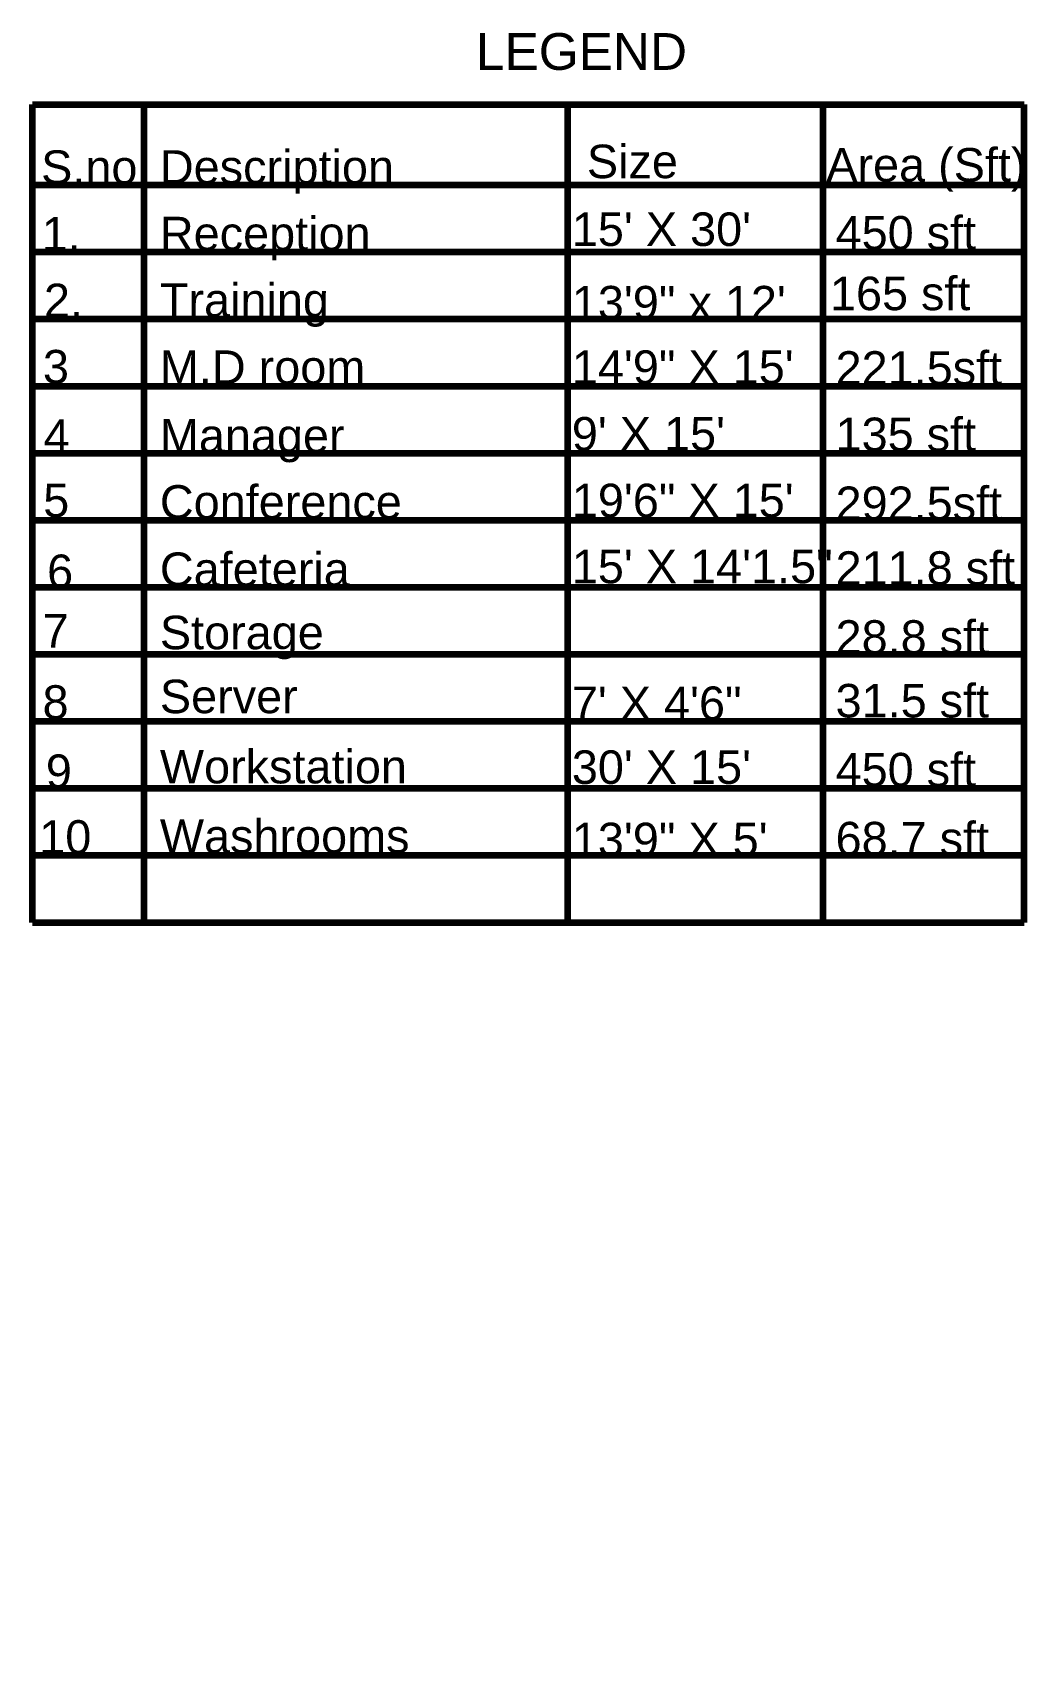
# Model space of a CAD drawing. Header units: inches. Extents: x 2702 to 16065, y 1501 to 3657.
# Drawn here: x 6916 to 7565, y 1995 to 3057 of the extents above; entities that cross this region are included whole.
import ezdxf

# ---------------------------------------------------------------- set-up
doc = ezdxf.new("R2010")
doc.units = ezdxf.units.IN
doc.layers.add('sanitary', color=110, linetype='Continuous')
doc.styles.get("Standard").update_dxf_attribs({"font": 'arial.ttf'})

msp = doc.modelspace()

# ---------------------------------------------------------------- hatches: boundary and pattern name
at = {"lineweight": 100}
h = msp.add_hatch(dxfattribs=at)
h.set_pattern_fill('ANSI32', color=256)
h.paths.add_polyline_path([(7099.643, 2423.299), (7099.643, 2433.161), (7090.885, 2433.161), (7090.885, 2423.299)], flags=9)
h.paths.add_polyline_path([(7126.953, 2423.116), (7126.953, 2432.978), (7118.195, 2432.978), (7118.195, 2423.116)], flags=9)
h.paths.add_polyline_path([(7126.606, 2603.116), (7126.606, 2612.978), (7117.848, 2612.978), (7117.848, 2603.116)], flags=9)
h.paths.add_polyline_path([(7126.373, 2783.116), (7126.373, 2792.978), (7117.615, 2792.978), (7117.615, 2783.116)], flags=9)
h.paths.add_polyline_path([(7415.063, 2009.727), (7461.4, 2009.727), (7461.4, 2047.001), (7415.063, 2047.001)], flags=9)
h.paths.add_polyline_path([(7405.144, 2108.735), (7459.073, 2108.735), (7459.073, 2129.342), (7405.144, 2129.342)], flags=9)
h.paths.add_polyline_path([(7149.758, 2010.054), (7226.177, 2010.054), (7226.177, 2030.661), (7149.758, 2030.661)], flags=9)
h.paths.add_polyline_path([(7149.758, 2095.503), (7226.177, 2095.503), (7226.177, 2116.11), (7149.758, 2116.11)], flags=9)
h.paths.add_polyline_path([(7157.825, 2836.155), (7219.51, 2836.155), (7219.51, 2856.762), (7157.825, 2856.762)], flags=9)
h.paths.add_polyline_path([(7365.656, 2844.209), (7478.589, 2844.209), (7478.589, 2864.816), (7365.656, 2864.816)], flags=9)
h.paths.add_polyline_path([(7345.546, 2422.547), (7441.392, 2422.547), (7441.392, 2443.154), (7345.546, 2443.154)], flags=9)
h.paths.add_polyline_path([(7345.365, 2538.171), (7411.681, 2538.171), (7411.681, 2558.778), (7345.365, 2558.778)], flags=9)
h.paths.add_polyline_path([(7273.134, 2206.003), (7417.132, 2206.003), (7417.132, 2243.276), (7273.134, 2243.276)], flags=9)
h.paths.add_polyline_path([(7509.45, 1994.861), (7551.994, 1994.861), (7551.994, 2031.954), (7509.45, 2031.954)], flags=9)
at = {"layer": 'sanitary', "lineweight": 100}
h = msp.add_hatch(dxfattribs=at)
h.set_pattern_fill('ANSI32', color=256)
h.paths.add_polyline_path([(7099.643, 2423.299), (7099.643, 2433.161), (7090.885, 2433.161), (7090.885, 2423.299)], flags=9)
h.paths.add_polyline_path([(7126.953, 2423.116), (7126.953, 2432.978), (7118.195, 2432.978), (7118.195, 2423.116)], flags=9)
h.paths.add_polyline_path([(7126.606, 2603.116), (7126.606, 2612.978), (7117.848, 2612.978), (7117.848, 2603.116)], flags=9)
h.paths.add_polyline_path([(7126.373, 2783.116), (7126.373, 2792.978), (7117.615, 2792.978), (7117.615, 2783.116)], flags=9)
h.paths.add_polyline_path([(7415.063, 2009.727), (7461.4, 2009.727), (7461.4, 2047.001), (7415.063, 2047.001)], flags=9)
h.paths.add_polyline_path([(7405.144, 2108.735), (7459.073, 2108.735), (7459.073, 2129.342), (7405.144, 2129.342)], flags=9)
h.paths.add_polyline_path([(7149.758, 2010.054), (7226.177, 2010.054), (7226.177, 2030.661), (7149.758, 2030.661)], flags=9)
h.paths.add_polyline_path([(7149.758, 2095.503), (7226.177, 2095.503), (7226.177, 2116.11), (7149.758, 2116.11)], flags=9)
h.paths.add_polyline_path([(7157.825, 2836.155), (7219.51, 2836.155), (7219.51, 2856.762), (7157.825, 2856.762)], flags=9)
h.paths.add_polyline_path([(7365.656, 2844.209), (7478.589, 2844.209), (7478.589, 2864.816), (7365.656, 2864.816)], flags=9)
h.paths.add_polyline_path([(7345.546, 2422.547), (7441.392, 2422.547), (7441.392, 2443.154), (7345.546, 2443.154)], flags=9)
h.paths.add_polyline_path([(7345.365, 2538.171), (7411.681, 2538.171), (7411.681, 2558.778), (7345.365, 2558.778)], flags=9)
h.paths.add_polyline_path([(7273.134, 2206.003), (7417.132, 2206.003), (7417.132, 2243.276), (7273.134, 2243.276)], flags=9)
h.paths.add_polyline_path([(7509.45, 1994.861), (7551.994, 1994.861), (7551.994, 2031.954), (7509.45, 2031.954)], flags=9)

# ---------------------------------------------------------------- linework, layer by layer
at = {"layer": 'sanitary', "color": 7, "lineweight": 100, "true_color": 0xffffff}
for p, q in [((6915.982, 3010.485), (7563.637, 3010.485)), ((6915.982, 2476.608), (6915.982, 3010.485)), ((6988.907, 2476.608), (6988.907, 3010.485)), ((7265.556, 2476.608), (7265.556, 3010.485)), ((7432.355, 2476.608), (7432.355, 3010.485)), ((7563.637, 2476.608), (7563.637, 3010.485)), ((6915.982, 2957.973), (7563.637, 2957.973)), ((6915.982, 2914.212), (7563.637, 2914.212)), ((6915.982, 2870.452), (7563.637, 2870.452)), ((6915.982, 2826.692), (7563.637, 2826.692)), ((6915.982, 2782.931), (7563.637, 2782.931)), ((6915.982, 2739.171), (7563.637, 2739.171)), ((6915.982, 2695.41), (7565.073, 2695.41)), ((6915.982, 2651.65), (7564.06, 2651.65)), ((6915.982, 2607.889), (7563.637, 2607.889)), ((6915.982, 2564.129), (7563.637, 2564.129)), ((6915.982, 2520.369), (7563.637, 2520.369)), ((6915.982, 2476.608), (7563.637, 2476.608))]:
    msp.add_line(p, q, dxfattribs=at)

# ---------------------------------------------------------------- texts
at = {"color": 7, "lineweight": 100, "true_color": 0xffffff, "insert": (7205.559, 3057.034), "char_height": 24, "attachment_point": 1}
msp.add_mtext_dynamic_manual_height_columns('LEGEND', width=386.59459, gutter_width=12.5, heights=[0], dxfattribs=at)
at = {"layer": 'sanitary', "color": 7, "lineweight": 100, "true_color": 0xffffff, "attachment_point": 1}
for s, width, heights, insert, char_height in [('S.no', 25.58745, [0], (6921.609, 2980.52), 21.8802), ('Description', 282.78884, [0], (6999.14, 2980.624), 21.88022), ('Size', 76.85922, [0], (7278.011, 2984.228), 21.8802), ('Area (Sft)', 147.41838, [0], (7434.319, 2981.997), 21.8802), ('1.', 25.58745, [0], (6921.956, 2936.984), 21.8802), ('Reception', 282.78884, [0], (6999.14, 2937.151), 21.8802), ("15' X 30'", 119.36059, [0], (7268.172, 2939.98), 21.8802), ('450 sft', 93.64177, [0], (7440.428, 2937.613), 21.8802), ('2.', 25.58745, [0], (6923.429, 2893.489), 21.8802), ('Training', 282.78884, [0], (6999.14, 2893.71), 21.8802), ('13\'9" x 12\'', 146.10588, [0], (7268.172, 2892.021), 21.88022), ('165 sft', 93.64177, [0], (7436.755, 2898.057), 21.8802), ('3', 25.58745, [0], (6922.78, 2850.242), 21.88), ('M.D room', 282.78884, [0], (6999.14, 2849.937), 21.8802), ('14\'9" X 15\'', 150.08201, [0], (7268.172, 2849.965), 21.88022), ('221.5sft', 93.64177, [0], (7440.428, 2849.409), 21.8802), ('Manager', 282.78884, [0], (6999.14, 2805.231), 21.8802), ("9' X 15'", 119.36059, [0], (7268.172, 2806.433), 21.8802), ('135 sft', 93.64177, [0], (7440.428, 2806.063), 21.8802), ('4', 25.58745, [0], (6923.2, 2804.954), 21.88), ('5', 25.58745, [0], (6922.953, 2762.988), 21.88), ('Conference', 282.78884, [22.626], (6999.14, 2761.976), 21.8802), ('19\'6" X 15\'', 142.5212, [0], (7268.172, 2762.901), 21.88022), ('292.5sft', 126.10365, [0], (7440.428, 2761.071), 21.8802), ('6', 25.58745, [0], (6925.495, 2716.656), 21.88), ('Cafeteria', 282.78884, [0], (6999.14, 2718.035), 21.8802), ('15\' X 14\'1.5"', 169.17991, [0], (7268.172, 2719.831), 21.88022), ('211.8 sft', 117.35087, [0], (7440.428, 2718.805), 21.8802), ('7', 25.58745, [0], (6922.63, 2677.864), 21.88), ('Storage', 282.78884, [0], (6999.14, 2676.761), 21.8802), ('28.8 sft', 116.33828, [0], (7440.428, 2673.813), 21.8802), ('Server', 282.78884, [0], (6999.14, 2635.021), 21.8802), ('8', 25.58745, [0], (6922.52, 2631.377), 21.88), ('7\' X 4\'6"', 119.36059, [0], (7268.172, 2630.554), 21.8802), ('31.5 sft', 102.93445, [0], (7440.428, 2632.229), 21.8802), ('9', 25.58745, [24.006], (6924.669, 2586.185), 21.88), ('Workstation', 282.78884, [0], (6999.14, 2589.201), 21.88022), ("30' X 15'", 119.36059, [0], (7268.172, 2588.854), 21.8802), ('450 sft', 93.64177, [0], (7440.428, 2587.237), 21.8802), ('10', 25.58745, [0], (6920.371, 2543.313), 21.8802), ('Washrooms', 282.78884, [0], (6999.14, 2543.831), 21.8802), ('13\'9" X 5\'', 134.72283, [0], (7268.172, 2541.633), 21.8802), ('68.7 sft', 101.72982, [22.626], (7440.428, 2542.2), 21.8802)]:
    msp.add_mtext_dynamic_manual_height_columns(s, width=width, gutter_width=54.701, heights=heights, dxfattribs=dict(at, insert=insert, char_height=char_height))

doc.saveas('drawing.dxf')
